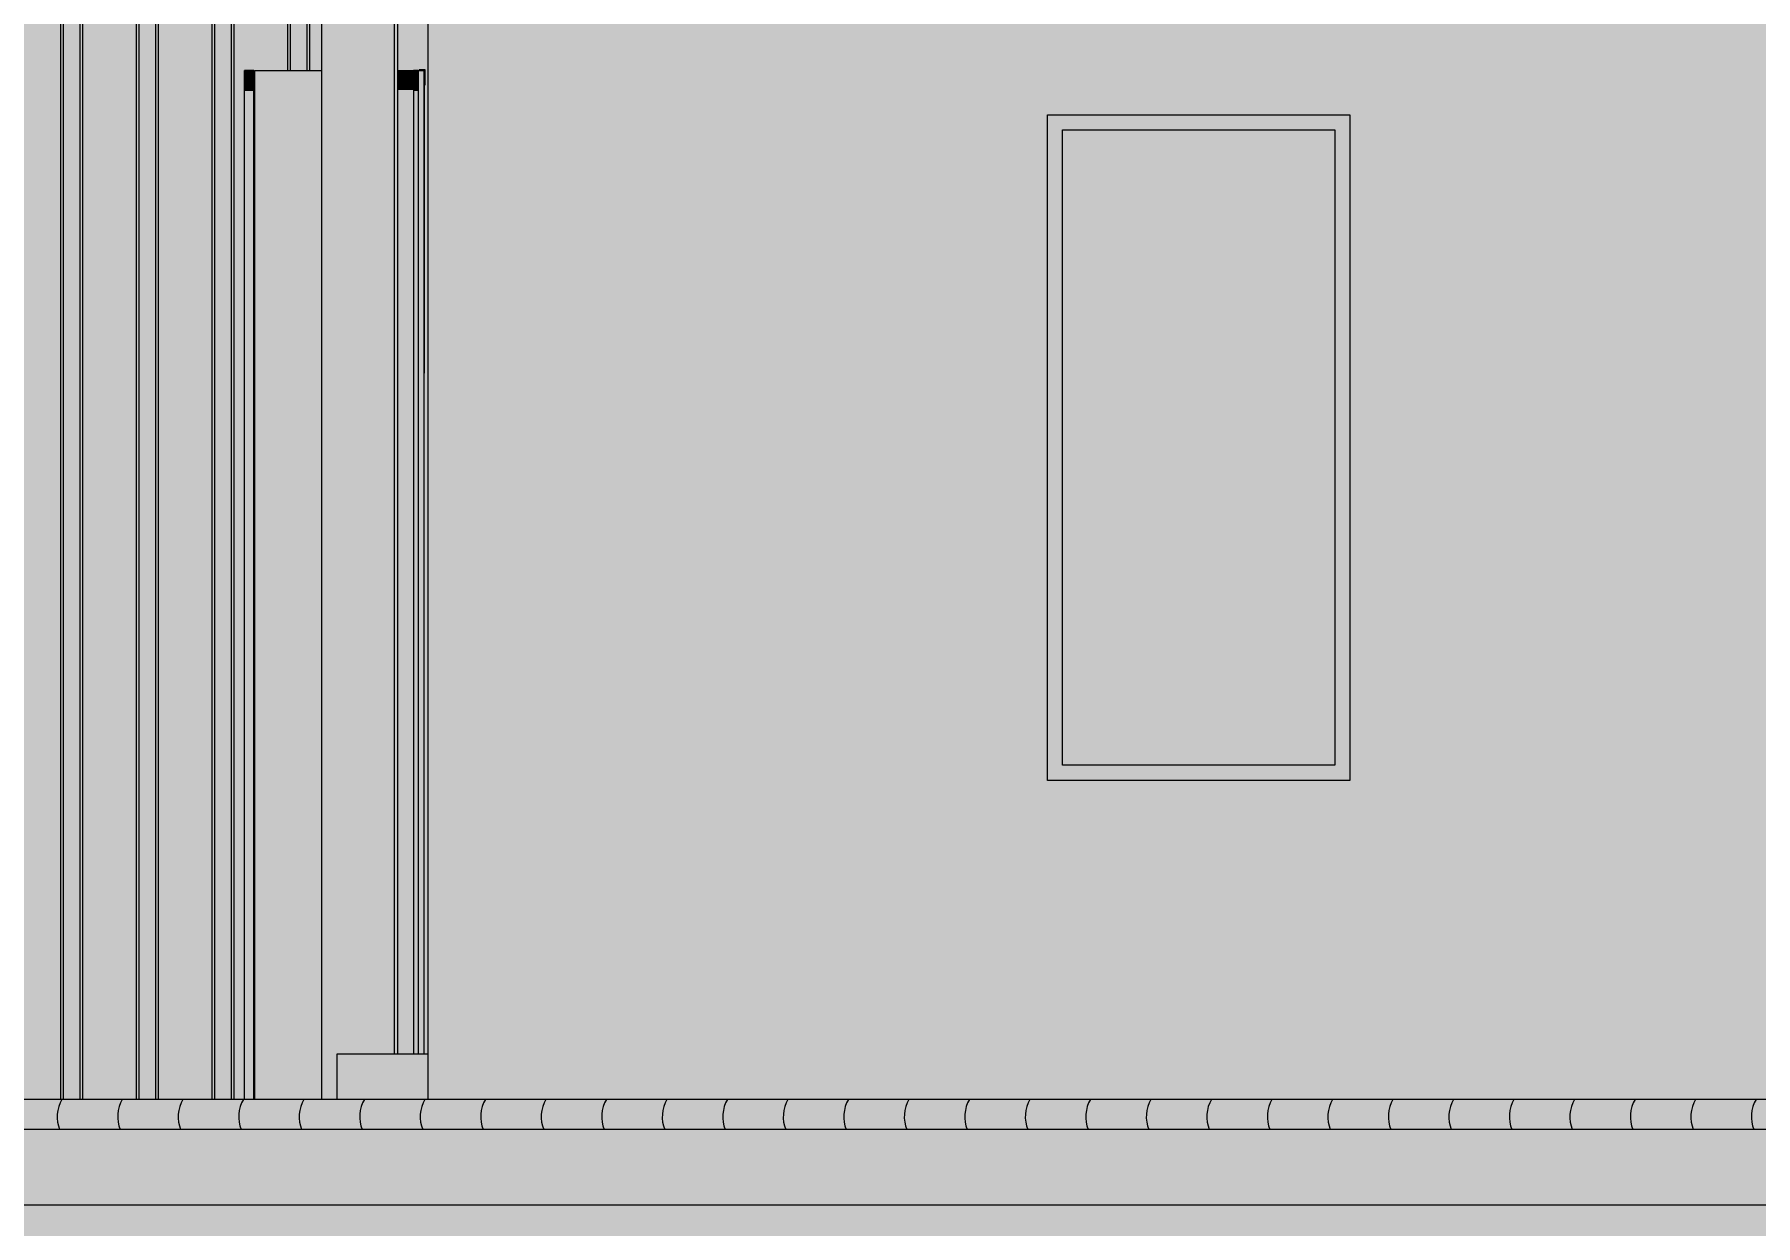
# Model space of a CAD drawing. Header units: millimetres. Extents: x 365175 to 2667127, y -330297 to -162108.
# Drawn here: x 1712315 to 1718005, y -327514 to -323578 of the extents above; entities that cross this region are included whole.
import ezdxf

# ---------------------------------------------------------------- set-up
doc = ezdxf.new("R2010")
doc.units = ezdxf.units.MM
doc.header["$MEASUREMENT"] = 0
doc.linetypes.add('Wipeout_Contour', pattern=[1000, 0, -1000])
for name, color, linetype in [('Cotations - 1_100', 7, 'Continuous'), ('Fenêtres ARCHICAD', 7, 'Continuous'), ('Sols_ Dalles', 7, 'Continuous')]:
    doc.layers.add(name, color=color, linetype=linetype)
doc.styles.add('STYLE_GENERE_4', font='')
doc.styles.get('STYLE_GENERE_4').set_extended_font_data('Arial')
doc.dimstyles.new('STYLE_GENERE__3', dxfattribs={"dimtxt": 500, "dimasz": 190, "dimexe": 0.18, "dimexo": 0.0625, "dimgap": 0, "dimtad": 1, "dimlfac": 0.001, "dimzin": 0, "dimdsep": 46, "dimtxsty": 'STYLE_GENERE_4', "dimblk": 'ARROWHEAD_6', "dimblk1": 'ARROWHEAD_6', "dimblk2": 'ARROWHEAD_6', "dimcen": 0.09, "dimse1": 1, "dimse2": 1, "dimclrd": 5, "dimclre": 5, "dimclrt": 5, "dimazin": 0, "dimtfac": 1, "dimtdec": 4, "dimtmove": 0, "dimatfit": 3, "dimfxl": 0, "dimtolj": 1, "dimtzin": 0, "dimarcsym": 0})

# ---------------------------------------------------------------- blocks, each defined once
blk = doc.blocks.new('Élément de coupe_6_1', base_point=(1275690.6, -327096.8))
at = {"linetype": 'Continuous', "lineweight": 0, "true_color": 0x000000}
for points in [[(1713040.2, -323696.8), (1713010.2, -323697.2), (1713040.2, -323697.2)], [(1713040.2, -323696.8), (1713010.2, -323697.2), (1713040.2, -323697.2)], [(1713010.2, -323697.2), (1713040.2, -323696.8), (1713010.2, -323696.8)], [(1713010.2, -323697.2), (1713040.2, -323696.8), (1713010.2, -323696.8)], [(1713040.2, -323696.8), (1713010.2, -323696.8), (1713040.2, -323696.8)], [(1713040.2, -323696.8), (1713010.2, -323696.8), (1713040.2, -323696.8)], [(1713040.2, -323697.2), (1713010.2, -323698.1), (1713040.2, -323698.1)], [(1713040.2, -323697.2), (1713010.2, -323698.1), (1713040.2, -323698.1)], [(1713010.2, -323698.1), (1713040.2, -323697.2), (1713010.2, -323697.2)], [(1713010.2, -323698.1), (1713040.2, -323697.2), (1713010.2, -323697.2)], [(1713040.2, -323698.1), (1713010.2, -323699.5), (1713040.2, -323699.5)], [(1713040.2, -323698.1), (1713010.2, -323699.5), (1713040.2, -323699.5)], [(1713010.2, -323699.5), (1713040.2, -323698.1), (1713010.2, -323698.1)], [(1713010.2, -323699.5), (1713040.2, -323698.1), (1713010.2, -323698.1)], [(1713040.2, -323699.5), (1713010.2, -323701.6), (1713040.2, -323701.6)], [(1713040.2, -323699.5), (1713010.2, -323701.6), (1713040.2, -323701.6)], [(1713010.2, -323701.6), (1713040.2, -323699.5), (1713010.2, -323699.5)], [(1713010.2, -323701.6), (1713040.2, -323699.5), (1713010.2, -323699.5)], [(1713040.2, -323701.6), (1713010.2, -323704.3), (1713040.2, -323704.3)], [(1713040.2, -323701.6), (1713010.2, -323704.3), (1713040.2, -323704.3)], [(1713010.2, -323704.3), (1713040.2, -323701.6), (1713010.2, -323701.6)], [(1713010.2, -323704.3), (1713040.2, -323701.6), (1713010.2, -323701.6)], [(1713040.2, -323704.3), (1713010.2, -323707.6), (1713040.2, -323707.6)], [(1713040.2, -323704.3), (1713010.2, -323707.6), (1713040.2, -323707.6)], [(1713010.2, -323707.6), (1713040.2, -323704.3), (1713010.2, -323704.3)], [(1713010.2, -323707.6), (1713040.2, -323704.3), (1713010.2, -323704.3)], [(1713040.2, -323707.6), (1713010.2, -323711.5), (1713040.2, -323711.5)], [(1713040.2, -323707.6), (1713010.2, -323711.5), (1713040.2, -323711.5)], [(1713010.2, -323711.5), (1713040.2, -323707.6), (1713010.2, -323707.6)], [(1713010.2, -323711.5), (1713040.2, -323707.6), (1713010.2, -323707.6)], [(1713043.2, -323696.8), (1713043.2, -323701.4), (1713265.7, -323701.4), (1713265.7, -323698.8)], [(1713043.2, -323696.8), (1713043.2, -323701.4), (1713265.7, -323701.4), (1713265.7, -323698.8)], [(1713043.2, -323696.8), (1713265.7, -323698.8), (1713265.7, -323696.8)], [(1713043.2, -323696.8), (1713265.7, -323698.8), (1713265.7, -323696.8)], [(1713043.2, -323701.4), (1713265.7, -323707.5), (1713265.7, -323701.4)], [(1713043.2, -323701.4), (1713265.7, -323707.5), (1713265.7, -323701.4)], [(1713043.2, -323701.4), (1713043.2, -323715.9), (1713265.7, -323715.9), (1713265.7, -323707.5)], [(1713043.2, -323701.4), (1713043.2, -323715.9), (1713265.7, -323715.9), (1713265.7, -323707.5)], [(1713568.6, -323696.8), (1713515.7, -323696.8), (1713515.7, -323700.9), (1713568.6, -323701.4)], [(1713568.6, -323696.8), (1713515.7, -323696.8), (1713515.7, -323700.9), (1713568.6, -323701.4)], [(1713515.7, -323700.9), (1713515.7, -323701.4), (1713568.6, -323701.4)], [(1713515.7, -323700.9), (1713515.7, -323701.4), (1713568.6, -323701.4)], [(1713568.6, -323701.4), (1713515.7, -323701.4), (1713515.7, -323714.4), (1713568.6, -323715.9)], [(1713568.6, -323701.4), (1713515.7, -323701.4), (1713515.7, -323714.4), (1713568.6, -323715.9)], [(1713568.6, -323697.2), (1713583.6, -323697), (1713583.6, -323696.8), (1713568.6, -323696.8)], [(1713568.6, -323697.2), (1713583.6, -323697), (1713583.6, -323696.8), (1713568.6, -323696.8)], [(1713568.6, -323697.2), (1713583.6, -323697.2), (1713583.6, -323697)], [(1713568.6, -323697.2), (1713583.6, -323697.2), (1713583.6, -323697)], [(1713568.6, -323698.1), (1713583.6, -323697.6), (1713583.6, -323697.2), (1713568.6, -323697.2)], [(1713568.6, -323698.1), (1713583.6, -323697.6), (1713583.6, -323697.2), (1713568.6, -323697.2)], [(1713568.6, -323698.1), (1713583.6, -323698.1), (1713583.6, -323697.6)], [(1713568.6, -323698.1), (1713583.6, -323698.1), (1713583.6, -323697.6)], [(1713568.6, -323699.5), (1713583.6, -323698.8), (1713583.6, -323698.1), (1713568.6, -323698.1)], [(1713568.6, -323699.5), (1713583.6, -323698.8), (1713583.6, -323698.1), (1713568.6, -323698.1)], [(1713568.6, -323699.5), (1713583.6, -323699.5), (1713583.6, -323698.8)], [(1713568.6, -323699.5), (1713583.6, -323699.5), (1713583.6, -323698.8)], [(1713568.6, -323701.6), (1713583.6, -323700.6), (1713583.6, -323699.5), (1713568.6, -323699.5)], [(1713568.6, -323701.6), (1713583.6, -323700.6), (1713583.6, -323699.5), (1713568.6, -323699.5)], [(1713568.6, -323701.6), (1713583.6, -323701.6), (1713583.6, -323700.6)], [(1713568.6, -323701.6), (1713583.6, -323701.6), (1713583.6, -323700.6)], [(1713568.6, -323704.3), (1713583.6, -323702.9), (1713583.6, -323701.6), (1713568.6, -323701.6)], [(1713568.6, -323704.3), (1713583.6, -323702.9), (1713583.6, -323701.6), (1713568.6, -323701.6)], [(1713568.6, -323704.3), (1713583.6, -323704.3), (1713583.6, -323702.9)], [(1713568.6, -323704.3), (1713583.6, -323704.3), (1713583.6, -323702.9)], [(1713568.6, -323707.6), (1713583.6, -323705.9), (1713583.6, -323704.3), (1713568.6, -323704.3)], [(1713568.6, -323707.6), (1713583.6, -323705.9), (1713583.6, -323704.3), (1713568.6, -323704.3)], [(1713568.6, -323707.6), (1713583.6, -323707.6), (1713583.6, -323705.9)], [(1713568.6, -323707.6), (1713583.6, -323707.6), (1713583.6, -323705.9)], [(1713568.6, -323711.5), (1713583.6, -323709.5), (1713583.6, -323707.6), (1713568.6, -323707.6)], [(1713568.6, -323711.5), (1713583.6, -323709.5), (1713583.6, -323707.6), (1713568.6, -323707.6)], [(1713568.6, -323711.5), (1713583.6, -323711.5), (1713583.6, -323709.5)], [(1713568.6, -323711.5), (1713583.6, -323711.5), (1713583.6, -323709.5)], [(1713583.6, -323696.8), (1713583.6, -326946.8), (1713602.7, -326946.8)], [(1713583.6, -323696.8), (1713583.6, -326946.8), (1713602.7, -326946.8)], [(1713583.6, -323696.8), (1713602.7, -326946.8), (1713603.6, -326946.8), (1713603.6, -323696.8)], [(1713583.6, -323696.8), (1713602.7, -326946.8), (1713603.6, -326946.8), (1713603.6, -323696.8)], [(1713586.6, -323694.8), (1713604.6, -323696.8), (1713606.6, -323694.8)], [(1713586.6, -323694.8), (1713604.6, -323696.8), (1713606.6, -323694.8)], [(1713586.6, -323696.8), (1713604.6, -323696.8), (1713586.6, -323694.8)], [(1713586.6, -323696.8), (1713604.6, -323696.8), (1713586.6, -323694.8)], [(1713604.6, -323696.8), (1713603.6, -324030.2), (1713603.6, -324696.8), (1713604.6, -324696.8)], [(1713604.6, -323696.8), (1713603.6, -324030.2), (1713603.6, -324696.8), (1713604.6, -324696.8)], [(1713604.6, -323696.8), (1713603.6, -323696.8), (1713603.6, -324030.2)], [(1713604.6, -323696.8), (1713603.6, -323696.8), (1713603.6, -324030.2)], [(1713606.6, -323744.8), (1713606.6, -323694.8), (1713604.6, -323696.8)], [(1713606.6, -323744.8), (1713606.6, -323694.8), (1713604.6, -323696.8)], [(1713606.6, -323744.8), (1713604.6, -323696.8), (1713604.6, -323744.8)], [(1713606.6, -323744.8), (1713604.6, -323696.8), (1713604.6, -323744.8)], [(1713040.2, -323711.5), (1713010.2, -323715.9), (1713040.2, -323715.9)], [(1713040.2, -323711.5), (1713010.2, -323715.9), (1713040.2, -323715.9)], [(1713010.2, -323715.9), (1713040.2, -323711.5), (1713010.2, -323711.5)], [(1713010.2, -323715.9), (1713040.2, -323711.5), (1713010.2, -323711.5)], [(1713040.2, -323715.9), (1713010.2, -323720.7), (1713040.2, -323720.7)], [(1713040.2, -323715.9), (1713010.2, -323720.7), (1713040.2, -323720.7)], [(1713010.2, -323720.7), (1713040.2, -323715.9), (1713010.2, -323715.9)], [(1713010.2, -323720.7), (1713040.2, -323715.9), (1713010.2, -323715.9)], [(1713040.2, -323720.7), (1713010.2, -323726), (1713040.2, -323726)], [(1713040.2, -323720.7), (1713010.2, -323726), (1713040.2, -323726)], [(1713010.2, -323726), (1713040.2, -323720.7), (1713010.2, -323720.7)], [(1713010.2, -323726), (1713040.2, -323720.7), (1713010.2, -323720.7)], [(1713040.2, -323726), (1713010.2, -323731.6), (1713040.2, -323731.6)], [(1713040.2, -323726), (1713010.2, -323731.6), (1713040.2, -323731.6)], [(1713040.2, -323726), (1713010.2, -323726), (1713010.2, -323731.6)], [(1713040.2, -323726), (1713010.2, -323726), (1713010.2, -323731.6)], [(1713040.2, -323731.6), (1713010.2, -323737.4), (1713040.2, -323737.4)], [(1713040.2, -323731.6), (1713010.2, -323737.4), (1713040.2, -323737.4)], [(1713010.2, -323737.4), (1713040.2, -323731.6), (1713010.2, -323731.6)], [(1713010.2, -323737.4), (1713040.2, -323731.6), (1713010.2, -323731.6)], [(1713040.2, -323737.4), (1713010.2, -323743.3), (1713040.2, -323743.3)], [(1713040.2, -323737.4), (1713010.2, -323743.3), (1713040.2, -323743.3)], [(1713010.2, -323743.3), (1713040.2, -323737.4), (1713010.2, -323737.4)], [(1713010.2, -323743.3), (1713040.2, -323737.4), (1713010.2, -323737.4)], [(1713040.2, -323743.3), (1713010.2, -323749.2), (1713040.2, -323749.2)], [(1713040.2, -323743.3), (1713010.2, -323749.2), (1713040.2, -323749.2)], [(1713010.2, -323749.2), (1713040.2, -323743.3), (1713010.2, -323743.3)], [(1713010.2, -323749.2), (1713040.2, -323743.3), (1713010.2, -323743.3)], [(1713040.2, -323749.2), (1713010.2, -323755.1), (1713040.2, -323755.1)], [(1713040.2, -323749.2), (1713010.2, -323755.1), (1713040.2, -323755.1)], [(1713010.2, -323755.1), (1713040.2, -323749.2), (1713010.2, -323749.2)], [(1713010.2, -323755.1), (1713040.2, -323749.2), (1713010.2, -323749.2)], [(1713040.2, -323755.1), (1713010.2, -323760.8), (1713040.2, -323760.8)], [(1713040.2, -323755.1), (1713010.2, -323760.8), (1713040.2, -323760.8)], [(1713010.2, -323760.8), (1713040.2, -323755.1), (1713010.2, -323755.1)], [(1713010.2, -323760.8), (1713040.2, -323755.1), (1713010.2, -323755.1)], [(1713040.2, -323760.8), (1713010.2, -323761.8), (1713040.2, -323761.8)], [(1713040.2, -323760.8), (1713010.2, -323761.8), (1713040.2, -323761.8)], [(1713010.2, -323761.8), (1713040.2, -323760.8), (1713010.2, -323760.8)], [(1713010.2, -323761.8), (1713040.2, -323760.8), (1713010.2, -323760.8)], [(1713040.2, -323761.8), (1713010.2, -327096.8), (1713040.2, -327096.8)], [(1713040.2, -323761.8), (1713010.2, -327096.8), (1713040.2, -327096.8)], [(1713010.2, -327096.8), (1713040.2, -323761.8), (1713010.2, -323761.8)], [(1713010.2, -327096.8), (1713040.2, -323761.8), (1713010.2, -323761.8)], [(1713265.7, -323715.9), (1713043.2, -323715.9), (1713265.7, -323725.2)], [(1713265.7, -323715.9), (1713043.2, -323715.9), (1713265.7, -323725.2)], [(1713043.2, -323715.9), (1713043.2, -323737.9), (1713265.7, -323737.9), (1713265.7, -323725.2)], [(1713043.2, -323715.9), (1713043.2, -323737.9), (1713265.7, -323737.9), (1713265.7, -323725.2)], [(1713043.2, -323737.9), (1713265.7, -323748), (1713265.7, -323737.9)], [(1713043.2, -323737.9), (1713265.7, -323748), (1713265.7, -323737.9)], [(1713043.2, -323737.9), (1713043.2, -323761.8), (1713265.7, -323761.8), (1713265.7, -323748)], [(1713043.2, -323737.9), (1713043.2, -323761.8), (1713265.7, -323761.8), (1713265.7, -323748)], [(1713043.2, -323761.8), (1713043.2, -327096.8), (1713265.7, -327096.8), (1713265.7, -326586.6)], [(1713043.2, -323761.8), (1713043.2, -327096.8), (1713265.7, -327096.8), (1713265.7, -326586.6)], [(1713043.2, -323761.8), (1713265.7, -326586.6), (1713265.7, -323761.8)], [(1713043.2, -323761.8), (1713265.7, -326586.6), (1713265.7, -323761.8)], [(1713515.7, -323714.4), (1713515.7, -323715.9), (1713568.6, -323715.9)], [(1713515.7, -323714.4), (1713515.7, -323715.9), (1713568.6, -323715.9)], [(1713568.6, -323715.9), (1713515.7, -323715.9), (1713515.7, -323735.7), (1713568.6, -323737.9)], [(1713568.6, -323715.9), (1713515.7, -323715.9), (1713515.7, -323735.7), (1713568.6, -323737.9)], [(1713515.7, -323735.7), (1713515.7, -323737.9), (1713568.6, -323737.9)], [(1713515.7, -323735.7), (1713515.7, -323737.9), (1713568.6, -323737.9)], [(1713568.6, -323737.9), (1713515.7, -323737.9), (1713515.7, -323759.4), (1713568.6, -323761.8)], [(1713568.6, -323737.9), (1713515.7, -323737.9), (1713515.7, -323759.4), (1713568.6, -323761.8)], [(1713515.7, -323759.4), (1713515.7, -323761.8), (1713568.6, -323761.8)], [(1713515.7, -323759.4), (1713515.7, -323761.8), (1713568.6, -323761.8)], [(1713515.7, -326946.8), (1713568.6, -326946.8), (1713568.6, -323761.8), (1713515.7, -324433.1)], [(1713515.7, -326946.8), (1713568.6, -326946.8), (1713568.6, -323761.8), (1713515.7, -324433.1)], [(1713515.7, -323761.8), (1713515.7, -324433.1), (1713568.6, -323761.8)], [(1713515.7, -323761.8), (1713515.7, -324433.1), (1713568.6, -323761.8)], [(1713568.6, -323715.9), (1713583.6, -323713.7), (1713583.6, -323711.5), (1713568.6, -323711.5)], [(1713568.6, -323715.9), (1713583.6, -323713.7), (1713583.6, -323711.5), (1713568.6, -323711.5)], [(1713568.6, -323715.9), (1713583.6, -323715.9), (1713583.6, -323713.7)], [(1713568.6, -323715.9), (1713583.6, -323715.9), (1713583.6, -323713.7)], [(1713568.6, -323720.7), (1713583.6, -323718.3), (1713583.6, -323715.9), (1713568.6, -323715.9)], [(1713568.6, -323720.7), (1713583.6, -323718.3), (1713583.6, -323715.9), (1713568.6, -323715.9)], [(1713568.6, -323720.7), (1713583.6, -323720.7), (1713583.6, -323718.3)], [(1713568.6, -323720.7), (1713583.6, -323720.7), (1713583.6, -323718.3)], [(1713568.6, -323726), (1713583.6, -323723.4), (1713583.6, -323720.7), (1713568.6, -323720.7)], [(1713568.6, -323726), (1713583.6, -323723.4), (1713583.6, -323720.7), (1713568.6, -323720.7)], [(1713568.6, -323726), (1713583.6, -323726), (1713583.6, -323723.4)], [(1713568.6, -323726), (1713583.6, -323726), (1713583.6, -323723.4)], [(1713568.6, -323731.6), (1713583.6, -323728.8), (1713583.6, -323726), (1713568.6, -323726)], [(1713568.6, -323731.6), (1713583.6, -323728.8), (1713583.6, -323726), (1713568.6, -323726)], [(1713568.6, -323731.6), (1713583.6, -323731.6), (1713583.6, -323728.8)], [(1713568.6, -323731.6), (1713583.6, -323731.6), (1713583.6, -323728.8)], [(1713568.6, -323737.4), (1713583.6, -323734.5), (1713583.6, -323731.6), (1713568.6, -323731.6)], [(1713568.6, -323737.4), (1713583.6, -323734.5), (1713583.6, -323731.6), (1713568.6, -323731.6)], [(1713568.6, -323737.4), (1713583.6, -323737.4), (1713583.6, -323734.5)], [(1713568.6, -323737.4), (1713583.6, -323737.4), (1713583.6, -323734.5)], [(1713568.6, -323743.3), (1713583.6, -323740.3), (1713583.6, -323737.4), (1713568.6, -323737.4)], [(1713568.6, -323743.3), (1713583.6, -323740.3), (1713583.6, -323737.4), (1713568.6, -323737.4)], [(1713568.6, -323743.3), (1713583.6, -323743.3), (1713583.6, -323740.3)], [(1713568.6, -323743.3), (1713583.6, -323743.3), (1713583.6, -323740.3)], [(1713568.6, -323749.2), (1713583.6, -323746.2), (1713583.6, -323743.3), (1713568.6, -323743.3)], [(1713568.6, -323749.2), (1713583.6, -323746.2), (1713583.6, -323743.3), (1713568.6, -323743.3)], [(1713568.6, -323749.2), (1713583.6, -323749.2), (1713583.6, -323746.2)], [(1713568.6, -323749.2), (1713583.6, -323749.2), (1713583.6, -323746.2)], [(1713568.6, -323755.1), (1713583.6, -323752.1), (1713583.6, -323749.2), (1713568.6, -323749.2)], [(1713568.6, -323755.1), (1713583.6, -323752.1), (1713583.6, -323749.2), (1713568.6, -323749.2)], [(1713568.6, -323755.1), (1713583.6, -323755.1), (1713583.6, -323752.1)], [(1713568.6, -323755.1), (1713583.6, -323755.1), (1713583.6, -323752.1)], [(1713568.6, -323760.8), (1713583.6, -323757.9), (1713583.6, -323755.1), (1713568.6, -323755.1)], [(1713568.6, -323760.8), (1713583.6, -323757.9), (1713583.6, -323755.1), (1713568.6, -323755.1)], [(1713568.6, -323760.8), (1713583.6, -323760.8), (1713583.6, -323757.9)], [(1713568.6, -323760.8), (1713583.6, -323760.8), (1713583.6, -323757.9)], [(1713568.6, -323761.8), (1713583.6, -323761.3), (1713583.6, -323760.8), (1713568.6, -323760.8)], [(1713568.6, -323761.8), (1713583.6, -323761.3), (1713583.6, -323760.8), (1713568.6, -323760.8)], [(1713568.6, -323761.8), (1713583.6, -323761.8), (1713583.6, -323761.3)], [(1713568.6, -323761.8), (1713583.6, -323761.8), (1713583.6, -323761.3)], [(1713568.6, -323761.8), (1713568.6, -326946.8), (1713569.9, -326946.8), (1713583.6, -325429.3), (1713583.6, -323761.8)], [(1713568.6, -323761.8), (1713568.6, -326946.8), (1713569.9, -326946.8), (1713583.6, -325429.3), (1713583.6, -323761.8)], [(1713604.6, -323936.8), (1713604.7, -323936.8), (1713604.6, -323796.8)], [(1713604.6, -323936.8), (1713604.7, -323936.8), (1713604.6, -323796.8)], [(1713569.9, -326946.8), (1713583.6, -326946.8), (1713583.6, -325429.3)], [(1713569.9, -326946.8), (1713583.6, -326946.8), (1713583.6, -325429.3)]]:
    blk.add_hatch(color=18, dxfattribs=at).paths.add_polyline_path(points)
at = {"color": 251, "linetype": 'Continuous', "lineweight": 5, "true_color": 0x5f5f5f}
for p, q in [((1713040.2, -323696.8), (1713010.2, -323696.8)), ((1713010.2, -323697.2), (1713010.2, -323696.8)), ((1713010.2, -323696.8), (1713040.2, -323696.8)), ((1713010.2, -323698.1), (1713010.2, -323697.2)), ((1713010.2, -323699.5), (1713010.2, -323698.1)), ((1713010.2, -323701.6), (1713010.2, -323699.5)), ((1713010.2, -323704.3), (1713010.2, -323701.6)), ((1713010.2, -323707.6), (1713010.2, -323704.3)), ((1713010.2, -323711.5), (1713010.2, -323707.6)), ((1713040.2, -323696.8), (1713040.2, -323697.2)), ((1713040.2, -323697.2), (1713040.2, -323698.1)), ((1713040.2, -323698.1), (1713040.2, -323699.5)), ((1713040.2, -323699.5), (1713040.2, -323701.6)), ((1713040.2, -323701.6), (1713040.2, -323704.3)), ((1713040.2, -323704.3), (1713040.2, -323707.6)), ((1713040.2, -323707.6), (1713040.2, -323711.5)), ((1713043.2, -323696.8), (1713043.2, -323701.4)), ((1713043.2, -323696.8), (1713265.7, -323696.8)), ((1713043.2, -323701.4), (1713043.2, -323715.9)), ((1713515.7, -323696.8), (1713568.6, -323696.8)), ((1713583.6, -323696.8), (1713568.6, -323696.8)), ((1713568.6, -323697.2), (1713568.6, -323696.8)), ((1713568.6, -323696.8), (1713583.6, -323696.8)), ((1713568.6, -323698.1), (1713568.6, -323697.2)), ((1713568.6, -323699.5), (1713568.6, -323698.1)), ((1713568.6, -323701.4), (1713568.6, -323699.5)), ((1713568.6, -323701.4), (1713568.6, -323701.6)), ((1713568.6, -323704.3), (1713568.6, -323701.6)), ((1713568.6, -323707.6), (1713568.6, -323704.3)), ((1713568.6, -323711.5), (1713568.6, -323707.6)), ((1713583.6, -323696.8), (1713583.6, -326946.8)), ((1713583.6, -323696.8), (1713603.6, -323696.8)), ((1713586.6, -323694.8), (1713586.6, -323696.8)), ((1713606.6, -323694.8), (1713586.6, -323694.8)), ((1713603.6, -326946.8), (1713603.6, -323696.8)), ((1713603.6, -323696.8), (1713604.6, -323696.8)), ((1713604.6, -323696.8), (1713604.6, -323744.8)), ((1713606.6, -323744.8), (1713606.6, -323694.8)), ((1713010.2, -323715.9), (1713010.2, -323711.5)), ((1713010.2, -323720.7), (1713010.2, -323715.9)), ((1713010.2, -323726), (1713010.2, -323720.7)), ((1713010.2, -323731.6), (1713010.2, -323726)), ((1713010.2, -323737.4), (1713010.2, -323731.6)), ((1713010.2, -323743.3), (1713010.2, -323737.4)), ((1713010.2, -323749.2), (1713010.2, -323743.3)), ((1713010.2, -323755.1), (1713010.2, -323749.2)), ((1713010.2, -323760.8), (1713010.2, -323755.1)), ((1713040.2, -323760.8), (1713010.2, -323760.8)), ((1713010.2, -323761.8), (1713010.2, -323760.8)), ((1713010.2, -327096.8), (1713010.2, -323761.8)), ((1713010.2, -323761.8), (1713040.2, -323761.8)), ((1713040.2, -323711.5), (1713040.2, -323715.9)), ((1713040.2, -323715.9), (1713040.2, -323720.7)), ((1713040.2, -323720.7), (1713040.2, -323726)), ((1713040.2, -323726), (1713040.2, -323731.6)), ((1713040.2, -323731.6), (1713040.2, -323737.4)), ((1713040.2, -323737.4), (1713040.2, -323743.3)), ((1713040.2, -323743.3), (1713040.2, -323749.2)), ((1713040.2, -323749.2), (1713040.2, -323755.1)), ((1713040.2, -323755.1), (1713040.2, -323760.8)), ((1713040.2, -323760.8), (1713040.2, -323761.8)), ((1713040.2, -327096.8), (1713040.2, -323761.8)), ((1713043.2, -323715.9), (1713043.2, -323737.9)), ((1713043.2, -323737.9), (1713043.2, -323761.8)), ((1713043.2, -323761.8), (1713043.2, -327096.8)), ((1713568.6, -323715.9), (1713568.6, -323711.5)), ((1713568.6, -323720.7), (1713568.6, -323715.9)), ((1713568.6, -323726), (1713568.6, -323720.7)), ((1713568.6, -323731.6), (1713568.6, -323726)), ((1713568.6, -323737.4), (1713568.6, -323731.6)), ((1713568.6, -323743.3), (1713568.6, -323737.4)), ((1713568.6, -323749.2), (1713568.6, -323743.3)), ((1713568.6, -323755.1), (1713568.6, -323749.2)), ((1713568.6, -323760.8), (1713568.6, -323755.1)), ((1713568.6, -323760.8), (1713568.6, -323761.8)), ((1713583.6, -323760.8), (1713568.6, -323760.8)), ((1713568.6, -323761.8), (1713568.6, -326946.8)), ((1713568.6, -323761.8), (1713583.6, -323761.8)), ((1713604.6, -324696.8), (1713604.6, -323744.8)), ((1713604.6, -323744.8), (1713606.6, -323744.8)), ((1713604.7, -323936.8), (1713604.6, -323796.8)), ((1713604.6, -324696.8), (1713603.6, -324696.8))]:
    blk.add_line(p, q, dxfattribs=at)
blk = doc.blocks.new('Élément de coupe_30_1', base_point=(1275690.6, -327096.8))
at = {"layer": 'Fenêtres ARCHICAD', "linetype": 'Continuous', "lineweight": 0, "true_color": 0x000000}
blk.add_hatch(color=18, dxfattribs=at).paths.add_polyline_path([(1713515.7, -323696.8), (1713586.6, -323696.8), (1713586.6, -323694.8), (1713606.6, -323694.8), (1713606.6, -323744.8), (1713604.6, -323744.8), (1713604.6, -323796.8), (1713604.7, -323936.8), (1713604.6, -323936.8), (1713604.6, -324696.8), (1713603.6, -324696.8), (1713603.6, -326946.8), (1713615.7, -326946.8), (1713615.7, -323479.3), (1713515.7, -323479.3)])
blk.add_hatch(color=18, dxfattribs=at).paths.add_polyline_path([(1713515.7, -323696.8), (1713586.6, -323696.8), (1713586.6, -323694.8), (1713606.6, -323694.8), (1713606.6, -323744.8), (1713604.6, -323744.8), (1713604.6, -323796.8), (1713604.7, -323936.8), (1713604.6, -323936.8), (1713604.6, -324696.8), (1713603.6, -324696.8), (1713603.6, -326946.8), (1713615.7, -326946.8), (1713615.7, -323479.3), (1713515.7, -323479.3)])
blk = doc.blocks.new('Élément de coupe_37_1', base_point=(1275690.6, -327096.8))
at = {"linetype": 'Continuous', "lineweight": 0, "true_color": 0x000000}
for points in [[(1712403.1, -327096.8), (1712403.1, -322096.8), (1712225.4, -322096.8), (1712225.4, -327096.8)], [(1712403.1, -327096.8), (1712403.1, -322096.8), (1712225.4, -322096.8), (1712225.4, -327096.8)], [(1712403.1, -327096.8), (1712411.8, -327096.8), (1712411.8, -322096.8), (1712403.1, -322096.8)], [(1712403.1, -327096.8), (1712411.8, -327096.8), (1712411.8, -322096.8), (1712403.1, -322096.8)], [(1712466.8, -327096.8), (1712466.8, -322096.8), (1712411.8, -322096.8), (1712411.8, -327096.8)], [(1712466.8, -327096.8), (1712466.8, -322096.8), (1712411.8, -322096.8), (1712411.8, -327096.8)], [(1712466.8, -322096.8), (1712466.8, -327096.8), (1712475.4, -327096.8), (1712475.4, -322096.8)], [(1712466.8, -322096.8), (1712466.8, -327096.8), (1712475.4, -327096.8), (1712475.4, -322096.8)], [(1712475.4, -327096.8), (1712653.1, -327096.8), (1712653.1, -323479.3), (1712623.5, -323479.3), (1712523.5, -323479.3), (1712523.5, -322346.8), (1712623.5, -322346.8), (1712653.1, -322346.8), (1712653.1, -322096.8), (1712475.4, -322096.8)], [(1712475.4, -327096.8), (1712653.1, -327096.8), (1712653.1, -323479.3), (1712623.5, -323479.3), (1712523.5, -323479.3), (1712523.5, -322346.8), (1712623.5, -322346.8), (1712653.1, -322346.8), (1712653.1, -322096.8), (1712475.4, -322096.8)], [(1712653.1, -327096.8), (1712661.8, -327096.8), (1712661.8, -323479.3), (1712653.1, -323479.3)], [(1712653.1, -327096.8), (1712661.8, -327096.8), (1712661.8, -323479.3), (1712653.1, -323479.3)], [(1712716.8, -323479.3), (1712661.8, -323479.3), (1712661.8, -327096.8), (1712716.8, -327096.8)], [(1712716.8, -323479.3), (1712661.8, -323479.3), (1712661.8, -327096.8), (1712716.8, -327096.8)], [(1712716.8, -323479.3), (1712716.8, -327096.8), (1712725.4, -327096.8), (1712725.4, -323479.3)], [(1712716.8, -323479.3), (1712716.8, -327096.8), (1712725.4, -327096.8), (1712725.4, -323479.3)], [(1712903.1, -323479.3), (1712725.4, -323479.3), (1712725.4, -327096.8), (1712903.1, -327096.8)], [(1712903.1, -323479.3), (1712725.4, -323479.3), (1712725.4, -327096.8), (1712903.1, -327096.8)], [(1712903.1, -327096.8), (1712911.8, -327096.8), (1712911.8, -323479.3), (1712903.1, -323479.3)], [(1712903.1, -327096.8), (1712911.8, -327096.8), (1712911.8, -323479.3), (1712903.1, -323479.3)], [(1712966.8, -323479.3), (1712911.8, -323479.3), (1712911.8, -327096.8), (1712966.8, -327096.8)], [(1712966.8, -323479.3), (1712911.8, -323479.3), (1712911.8, -327096.8), (1712966.8, -327096.8)], [(1712975.4, -323479.3), (1712966.8, -323479.3), (1712966.8, -327096.8), (1712975.4, -327096.8)], [(1712975.4, -323479.3), (1712966.8, -323479.3), (1712966.8, -327096.8), (1712975.4, -327096.8)], [(1712975.4, -327096.8), (1713010.2, -327096.8), (1713010.2, -323696.8), (1713040.2, -323696.8), (1713040.2, -323696.8), (1713040.2, -327096.8), (1713043.2, -327096.8), (1713043.2, -323731), (1713043.2, -323715.9), (1713043.2, -323696.8), (1713153.1, -323696.8), (1713153.1, -323479.3), (1712975.4, -323479.3)], [(1712975.4, -327096.8), (1713010.2, -327096.8), (1713010.2, -323696.8), (1713040.2, -323696.8), (1713040.2, -323696.8), (1713040.2, -327096.8), (1713043.2, -327096.8), (1713043.2, -323731), (1713043.2, -323715.9), (1713043.2, -323696.8), (1713153.1, -323696.8), (1713153.1, -323479.3), (1712975.4, -323479.3)], [(1713153.1, -323696.8), (1713161.8, -323696.8), (1713161.8, -323479.3), (1713153.1, -323479.3)], [(1713153.1, -323696.8), (1713161.8, -323696.8), (1713161.8, -323479.3), (1713153.1, -323479.3)], [(1713216.8, -323479.3), (1713161.8, -323479.3), (1713161.8, -323696.8), (1713216.8, -323696.8)], [(1713216.8, -323479.3), (1713161.8, -323479.3), (1713161.8, -323696.8), (1713216.8, -323696.8)], [(1713216.8, -323479.3), (1713216.8, -323696.8), (1713225.4, -323696.8), (1713225.4, -323479.3)], [(1713216.8, -323479.3), (1713216.8, -323696.8), (1713225.4, -323696.8), (1713225.4, -323479.3)], [(1713265.7, -323479.3), (1713225.4, -323479.3), (1713225.4, -323696.8), (1713265.7, -323696.8)], [(1713265.7, -323479.3), (1713225.4, -323479.3), (1713225.4, -323696.8), (1713265.7, -323696.8)]]:
    blk.add_hatch(color=18, dxfattribs=at).paths.add_polyline_path(points)
at = {"color": 7, "linetype": 'Continuous', "lineweight": 5}
for p, q in [((1712403.1, -327096.8), (1712403.1, -322096.8)), ((1712411.8, -327096.8), (1712411.8, -322096.8)), ((1712466.8, -327096.8), (1712466.8, -322096.8)), ((1712475.4, -327096.8), (1712475.4, -322096.8)), ((1712653.1, -327096.8), (1712653.1, -323479.3)), ((1712661.8, -327096.8), (1712661.8, -323479.3)), ((1712716.8, -327096.8), (1712716.8, -323479.3)), ((1712725.4, -327096.8), (1712725.4, -323479.3)), ((1712903.1, -327096.8), (1712903.1, -323479.3)), ((1712911.8, -327096.8), (1712911.8, -323479.3)), ((1712966.8, -327096.8), (1712966.8, -323479.3)), ((1712975.4, -327096.8), (1712975.4, -323479.3)), ((1713153.1, -323696.8), (1713153.1, -323479.3)), ((1713161.8, -323696.8), (1713161.8, -323479.3)), ((1713216.8, -323696.8), (1713216.8, -323479.3)), ((1713225.4, -323696.8), (1713225.4, -323479.3))]:
    blk.add_line(p, q, dxfattribs=at)
blk = doc.blocks.new('Élément de coupe_38_1', base_point=(1275690.6, -327096.8))
at = {"linetype": 'Continuous', "lineweight": 0, "true_color": 0x000000}
for points in [[(1713265.7, -323479.3), (1713265.7, -327096.8), (1713315.7, -327096.8), (1713315.7, -326946.8), (1713505.7, -326946.8), (1713505.7, -323479.3)], [(1713265.7, -323479.3), (1713265.7, -327096.8), (1713315.7, -327096.8), (1713315.7, -326946.8), (1713505.7, -326946.8), (1713505.7, -323479.3)], [(1713505.7, -323479.3), (1713505.7, -326946.8), (1713515.7, -326946.8), (1713515.7, -323479.3)], [(1713505.7, -323479.3), (1713505.7, -326946.8), (1713515.7, -326946.8), (1713515.7, -323479.3)]]:
    blk.add_hatch(color=18, dxfattribs=at).paths.add_polyline_path(points)
at = {"color": 7, "linetype": 'Continuous', "lineweight": 5}
for p, q in [((1713265.7, -327096.8), (1713265.7, -323479.3)), ((1713505.7, -326946.8), (1713505.7, -323479.3)), ((1713515.7, -323479.3), (1713515.7, -326946.8))]:
    blk.add_line(p, q, dxfattribs=at)
blk = doc.blocks.new('*X131', base_point=(1275690.6, -327096.8))
at = {"layer": 'Sols_ Dalles', "color": 7, "linetype": 'Continuous', "lineweight": 5}
for centre in [(1712506.1, -327154.4), (1712506.1, -327154.4), (1712706.1, -327154.4), (1712706.1, -327154.4), (1712906.1, -327154.4), (1712906.1, -327154.4), (1713106.1, -327154.4), (1713106.1, -327154.4), (1713306.1, -327154.4), (1713306.1, -327154.4), (1713506.1, -327154.4), (1713506.1, -327154.4), (1713706.1, -327154.4), (1713706.1, -327154.4), (1713906.1, -327154.4), (1713906.1, -327154.4), (1714106.1, -327154.4), (1714106.1, -327154.4), (1714306.1, -327154.4), (1714306.1, -327154.4), (1714506.1, -327154.4), (1714506.1, -327154.4), (1714706.1, -327154.4), (1714706.1, -327154.4), (1714906.1, -327154.4), (1714906.1, -327154.4), (1715106.1, -327154.4), (1715106.1, -327154.4), (1715306.1, -327154.4), (1715306.1, -327154.4), (1715506.1, -327154.4), (1715506.1, -327154.4), (1715706.1, -327154.4), (1715706.1, -327154.4), (1715906.1, -327154.4), (1715906.1, -327154.4), (1716106.1, -327154.4), (1716106.1, -327154.4), (1716306.1, -327154.4), (1716306.1, -327154.4), (1716506.1, -327154.4), (1716506.1, -327154.4), (1716706.1, -327154.4), (1716706.1, -327154.4), (1716906.1, -327154.4), (1716906.1, -327154.4), (1717106.1, -327154.4), (1717106.1, -327154.4), (1717306.1, -327154.4), (1717306.1, -327154.4), (1717506.1, -327154.4), (1717506.1, -327154.4), (1717706.1, -327154.4), (1717706.1, -327154.4), (1717906.1, -327154.4), (1717906.1, -327154.4), (1718106.1, -327154.4), (1718106.1, -327154.4)]:
    blk.add_arc(centre, 115.5, 150.1174, 201.5801, dxfattribs=at)
blk = doc.blocks.new('Élément de coupe_40_1', base_point=(1275690.6, -327096.8))
at = {"layer": 'Sols_ Dalles', "linetype": 'Continuous', "lineweight": 0, "true_color": 0x000000}
blk.add_hatch(color=18, dxfattribs=at).paths.add_polyline_path([(1712240.2, -327096.8), (1712240.2, -327196.8), (1740000.2, -327196.8), (1740000.2, -327096.8)])
at = {"layer": 'Sols_ Dalles', "color": 250, "linetype": 'Continuous', "lineweight": 5, "true_color": 0x1f1f1f}
blk.add_line((1712240.2, -327096.8), (1740000.2, -327096.8), dxfattribs=at)
at = {"layer": 'Sols_ Dalles', "lineweight": 0}
blk.add_blockref('*X131', (1275690.6, -327096.8), dxfattribs=at)
blk = doc.blocks.new('Élément de coupe_66_1', base_point=(1275690.6, -327096.8))
at = {"color": 254, "linetype": 'Wipeout_Contour', "lineweight": 0, "ltscale": 6916852.671168106}
blk.add_wipeout([(1647553.2, -327446.8), (1748295.8, -327446.8), (1748295.8, -327196.8), (1647553.2, -327196.8)], dxfattribs=at)
at = {"linetype": 'Continuous', "lineweight": 5, "true_color": 0x00e7c4}
h = blk.add_hatch(dxfattribs=at)
h.set_pattern_fill('Plâtre_0001', color=120, style=0, pattern_type=2)
h.set_pattern_definition([(0, (1275690.645, -327096.82), (0, 86.60254), [0, -50]), (0, (1275715.645, -327053.52), (0, 86.60254), [0, -50])])
h.paths.add_polyline_path([(1647553.2, -327446.8), (1748295.8, -327446.8), (1748295.8, -327196.8), (1647553.2, -327196.8)])
at = {"color": 7, "linetype": 'Continuous', "lineweight": 5}
for p, q in [((1748295.8, -327196.8), (1647553.2, -327196.8)), ((1748295.8, -327446.8), (1647553.2, -327446.8))]:
    blk.add_line(p, q, dxfattribs=at)
blk = doc.blocks.new('Élément de coupe_93_1', base_point=(1275690.6, -327096.8))
at = {"layer": 'Fenêtres ARCHICAD', "linetype": 'Continuous', "lineweight": 0, "true_color": 0x000000}
for points in [[(1715663.6, -323843.1), (1715663.6, -323893.1), (1715713.6, -323893.1), (1716613.6, -323893.1), (1716663.6, -323893.1), (1716663.6, -323843.1)], [(1715663.6, -323843.1), (1715663.6, -323893.1), (1715713.6, -323893.1), (1716613.6, -323893.1), (1716663.6, -323893.1), (1716663.6, -323843.1)], [(1715663.6, -323893.1), (1715663.6, -325993.1), (1715713.6, -325993.1), (1715713.6, -323893.1)], [(1715663.6, -323893.1), (1715663.6, -325104.6), (1715713.6, -325104.6), (1715713.6, -323893.1)], [(1715713.6, -323893.1), (1715713.6, -325993.1), (1716613.6, -325993.1), (1716613.6, -323893.1)], [(1716613.6, -323893.1), (1715713.6, -323893.1), (1715713.6, -325122.9), (1716492, -325122.9), (1716492, -325993.1), (1716613.6, -325993.1)], [(1716613.6, -325993.1), (1716663.6, -325993.1), (1716663.6, -323893.1), (1716613.6, -323893.1)], [(1716613.6, -325993.1), (1716663.6, -325993.1), (1716663.6, -323893.1), (1716613.6, -323893.1)], [(1715663.6, -325993.1), (1715663.6, -326043.1), (1716663.6, -326043.1), (1716663.6, -325993.1), (1716613.6, -325993.1), (1715713.6, -325993.1)], [(1716663.6, -325993.1), (1716502.5, -325993.1), (1716502.5, -326043.1), (1716663.6, -326043.1)]]:
    blk.add_hatch(color=18, dxfattribs=at).paths.add_polyline_path(points)
at = {"layer": 'Fenêtres ARCHICAD', "color": 7, "linetype": 'Continuous', "lineweight": 5}
for p, q in [((1715663.6, -323843.1), (1716663.6, -323843.1)), ((1715663.6, -326043.1), (1715663.6, -323843.1)), ((1716663.6, -323843.1), (1716663.6, -326043.1)), ((1715713.6, -325993.1), (1715713.6, -323893.1)), ((1715713.6, -323893.1), (1716613.6, -323893.1)), ((1716613.6, -323893.1), (1716613.6, -325993.1)), ((1716613.6, -325993.1), (1715713.6, -325993.1)), ((1716663.6, -326043.1), (1715663.6, -326043.1))]:
    blk.add_line(p, q, dxfattribs=at)
blk = doc.blocks.new('Élément de coupe_94_1', base_point=(1275690.6, -327096.8))
at = {"linetype": 'Continuous', "lineweight": 0, "true_color": 0x000000}
h = blk.add_hatch(color=18, dxfattribs=at)
h.paths.add_polyline_path([(1713615.7, -327096.8), (1724601.2, -327096.8), (1724601.2, -326946.8), (1724901.2, -326946.8), (1724901.2, -323504.7), (1713615.7, -323504.7)])
h.paths.add_polyline_path([(1715663.6, -326043.1), (1715663.6, -323843.1), (1716663.6, -323843.1), (1716663.6, -326043.1)], flags=0)
h.paths.add_polyline_path([(1719622.2, -323843.1), (1720622.2, -323843.1), (1720622.2, -326043.1), (1719622.2, -326043.1)], flags=0)
h.paths.add_polyline_path([(1722305, -323843.1), (1723305, -323843.1), (1723305, -326043.1), (1722305, -326043.1)], flags=0)
blk.add_hatch(color=18, dxfattribs=at).paths.add_polyline_path([(1713615.7, -324823.8), (1715663.6, -324823.8), (1715663.6, -323843.1), (1716663.6, -323843.1), (1716663.6, -324823.8), (1719622.2, -324823.8), (1719622.2, -323843.1), (1720622.2, -323843.1), (1720622.2, -324823.8), (1722305, -324823.8), (1722305, -323843.1), (1723305, -323843.1), (1723305, -324823.8), (1724901.2, -324823.8), (1724901.2, -323504.7), (1713615.7, -323504.7)])
at = {"color": 7, "linetype": 'Continuous', "lineweight": 5}
blk.add_line((1713615.7, -323504.7), (1713615.7, -327096.8), dxfattribs=at)
blk = doc.blocks.new('Élément de coupe_102_1', base_point=(1275690.6, -327096.8))
at = {"linetype": 'Continuous', "lineweight": 0, "true_color": 0x000000}
for points in [[(1713321.8, -326946.8), (1713315.7, -326946.8), (1713315.7, -327096.8), (1713321.8, -327096.8)], [(1713321.8, -326946.8), (1713315.7, -326946.8), (1713315.7, -327096.8), (1713321.8, -327096.8)], [(1713333.8, -326946.8), (1713321.8, -326946.8), (1713321.8, -327096.8), (1713333.8, -327096.8)], [(1713333.8, -326946.8), (1713321.8, -326946.8), (1713321.8, -327096.8), (1713333.8, -327096.8)], [(1713333.8, -327096.8), (1713351.2, -327096.8), (1713351.2, -326946.8), (1713333.8, -326946.8)], [(1713333.8, -327096.8), (1713351.2, -327096.8), (1713351.2, -326946.8), (1713333.8, -326946.8)], [(1713373.7, -326946.8), (1713351.2, -326946.8), (1713351.2, -327096.8), (1713373.7, -327096.8)], [(1713373.7, -326946.8), (1713351.2, -326946.8), (1713351.2, -327096.8), (1713373.7, -327096.8)], [(1713400.6, -326946.8), (1713373.7, -326946.8), (1713373.7, -327096.8), (1713400.6, -327096.8)], [(1713400.6, -326946.8), (1713373.7, -326946.8), (1713373.7, -327096.8), (1713400.6, -327096.8)], [(1713430.9, -326946.8), (1713400.6, -326946.8), (1713400.6, -327096.8), (1713430.9, -327096.8)], [(1713430.9, -326946.8), (1713400.6, -326946.8), (1713400.6, -327096.8), (1713430.9, -327096.8)], [(1713463.7, -326946.8), (1713430.9, -326946.8), (1713430.9, -327096.8), (1713463.7, -327096.8)], [(1713463.7, -326946.8), (1713430.9, -326946.8), (1713430.9, -327096.8), (1713463.7, -327096.8)], [(1713498.2, -326946.8), (1713463.7, -326946.8), (1713463.7, -327096.8), (1713498.2, -327096.8)], [(1713498.2, -326946.8), (1713463.7, -326946.8), (1713463.7, -327096.8), (1713498.2, -327096.8)], [(1713515.7, -326946.8), (1713498.2, -326946.8), (1713498.2, -327096.8), (1713515.7, -327096.8)], [(1713515.7, -326946.8), (1713498.2, -326946.8), (1713498.2, -327096.8), (1713515.7, -327096.8)], [(1713615.7, -326946.8), (1713515.7, -326946.8), (1713515.7, -327096.8), (1713615.7, -327096.8)], [(1713615.7, -326946.8), (1713515.7, -326946.8), (1713515.7, -327096.8), (1713615.7, -327096.8)]]:
    blk.add_hatch(color=18, dxfattribs=at).paths.add_polyline_path(points)
at = {"color": 7, "linetype": 'Continuous', "lineweight": 5}
for p, q in [((1713315.7, -326946.8), (1713321.8, -326946.8)), ((1713315.7, -327096.8), (1713315.7, -326946.8)), ((1713321.8, -326946.8), (1713333.8, -326946.8)), ((1713333.8, -326946.8), (1713351.2, -326946.8)), ((1713351.2, -326946.8), (1713373.7, -326946.8)), ((1713373.7, -326946.8), (1713400.6, -326946.8)), ((1713400.6, -326946.8), (1713430.9, -326946.8)), ((1713430.9, -326946.8), (1713463.7, -326946.8)), ((1713463.7, -326946.8), (1713498.2, -326946.8)), ((1713498.2, -326946.8), (1713515.7, -326946.8)), ((1713515.7, -326946.8), (1713615.7, -326946.8))]:
    blk.add_line(p, q, dxfattribs=at)
blk = doc.blocks.new('*D208', base_point=(1275690.6, -327096.8))
at = {"layer": 'Cotations - 1_100', "color": 5, "linetype": 'Continuous', "lineweight": 5}
for p, q in [((1697209.9, -315396.8), (1697009.9, -315196.8)), ((1697297.4, -315296.8), (1696922.4, -315296.8)), ((1697109.9, -327096.8), (1697109.9, -315296.8)), ((1697009.9, -326996.8), (1697209.9, -327196.8)), ((1697297.4, -327096.8), (1696922.4, -327096.8)), ((1697109.9, -327246.8), (1697109.9, -327096.8))]:
    blk.add_line(p, q, dxfattribs=at)
at = {"layer": 'Cotations - 1_100', "color": 5, "lineweight": 5, "char_height": 500, "attachment_point": 7, "rotation": 90, "style": 'STYLE_GENERE_4'}
for s, insert in [('\\A1;{\\pql;\\fArial|b0|i0|c0|p38;0,20}', (1697009.9, -316727.1)), ('\\A1;{\\pql;\\fArial|b0|i0|c0|p38;11,80}', (1697009.9, -322691.7))]:
    blk.add_mtext(s, dxfattribs=dict(at, insert=insert))
blk = doc.blocks.new('ARROWHEAD_6')
at = {"color": 0, "linetype": 'Continuous', "lineweight": 0}
for p, q in [((-0.5, -0.5), (0.5, 0.5)), ((0, 0), (-1, 0))]:
    blk.add_line(p, q, dxfattribs=at)

msp = doc.modelspace()

# ---------------------------------------------------------------- block references
at = {"lineweight": 0}
for name in ['Élément de coupe_37_1', 'Élément de coupe_38_1', 'Élément de coupe_94_1', 'Élément de coupe_6_1', 'Élément de coupe_102_1']:
    msp.add_blockref(name, (1275690.645, -327096.824), dxfattribs=at)
at = {"layer": 'Fenêtres ARCHICAD', "lineweight": 0}
for name in ['Élément de coupe_30_1', 'Élément de coupe_93_1']:
    msp.add_blockref(name, (1275690.645, -327096.824), dxfattribs=at)
at = {"layer": 'Sols_ Dalles', "lineweight": 0}
msp.add_blockref('Élément de coupe_40_1', (1275690.645, -327096.824), dxfattribs=at)

# ---------------------------------------------------------------- next in the draw order: block references
at = {"lineweight": 0}
msp.add_blockref('Élément de coupe_66_1', (1275690.645, -327096.824), dxfattribs=at)

# ---------------------------------------------------------------- next in the draw order: hatches: boundary and pattern name
at = {"linetype": 'Continuous', "lineweight": 5}
for color, points in [(7, [(1642623.187, -327196.824), (1751216.945, -327196.824), (1751216.945, -327396.824), (1642623.187, -327396.824)]), (255, [(1642940.372, -327196.824), (1751159.212, -327196.824), (1751159.212, -330296.824), (1642940.372, -330296.824)])]:
    msp.add_hatch(color=color, dxfattribs=at).paths.add_polyline_path(points)

# ---------------------------------------------------------------- next in the draw order: dimensions: what is measured, and where the dimension line sits
at = {"layer": 'Cotations - 1_100', "color": 5, "linetype": 'Continuous', "lineweight": 5}
dim = msp.add_linear_dim(base=(1697109.879, -315296.824), p1=(1712240.232, -327096.824), p2=(1714248.249, -315296.824), angle=90, dimstyle='STYLE_GENERE__3', dxfattribs=at)
dim.commit()
dim.dimension.update_dxf_attribs({"geometry": '*D208', "text_midpoint": (1696759.879, -321851.682), "dimtype": 160, "text_rotation": 90})

doc.saveas('drawing.dxf')
